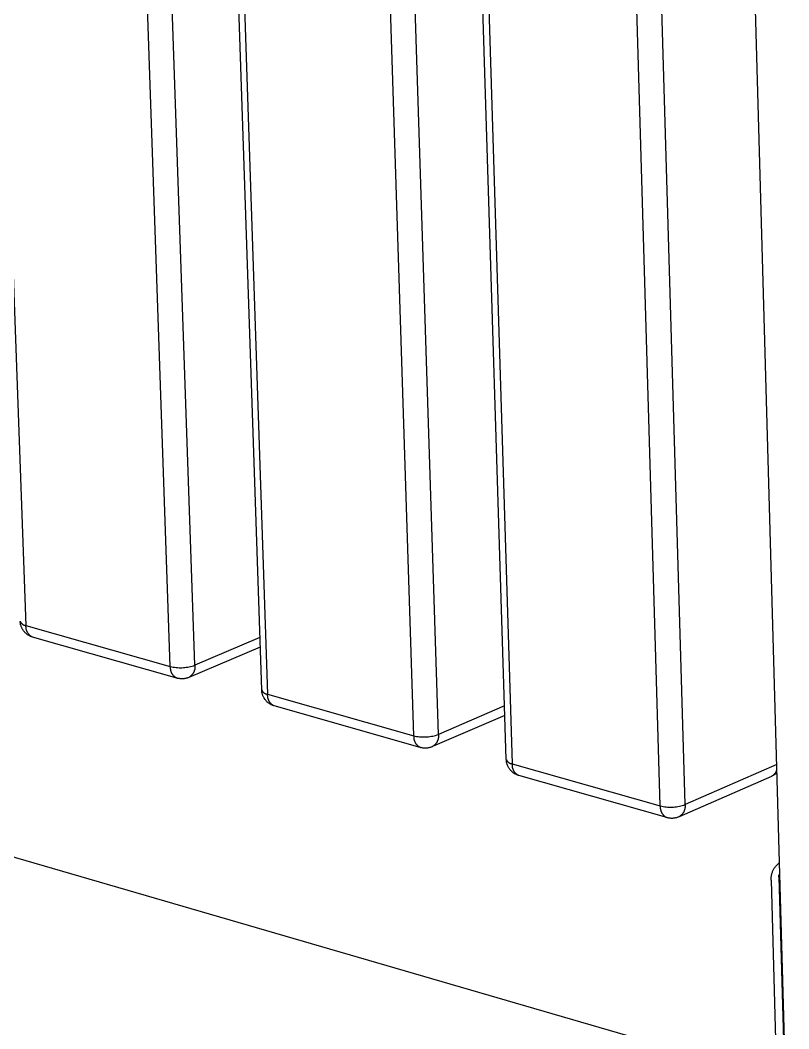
# Model space of a CAD drawing. Header units: millimetres. Extents: x -1283 to 2747, y -259 to 2557.
# Drawn here: x -542.2 to -437.7, y 172.9 to 310 of the extents above; entities that cross this region are included whole.
import ezdxf

# ---------------------------------------------------------------- set-up
doc = ezdxf.new("R2010")
doc.units = ezdxf.units.MM
doc.header["$MEASUREMENT"] = 0
doc.layers.add('Utwórz2D linie widoczne', color=7, linetype='Continuous', true_color=0x000000)

msp = doc.modelspace()

# ---------------------------------------------------------------- linework, layer by layer
at = {"layer": 'Utwórz2D linie widoczne'}
for p, q in [((-560.85, 766.3), (-541.47, 227.73)), ((-521.81, 222.14), (-540.46, 762.56)), ((-518.48, 222.32), (-536.99, 762.68)), ((-509.38, 218.98), (-527.56, 760.43)), ((-526.76, 760.05), (-508.61, 218.38)), ((-488.71, 212.72), (-506.11, 756.26)), ((-485.36, 212.9), (-502.62, 756.38)), ((-476.13, 209.52), (-493.05, 754.1)), ((-492.23, 753.71), (-475.34, 208.92)), ((-437.71, 150.43), (-454.7, 751.46)), ((-451.82, 203.37), (-467.8, 750)), ((-455.19, 203.19), (-471.31, 749.88)), ((-542.23, 228.31), (-542.22, 228.29)), ((-542.22, 228.19), (-542.23, 228.27)), ((-542.22, 228.29), (-542.21, 228.26)), ((-542.21, 228.11), (-542.22, 228.19)), ((-542.21, 228.26), (-542.2, 228.23)), ((-542.2, 228.03), (-542.21, 228.11)), ((-542.2, 228.23), (-542.18, 228.2)), ((-542.19, 227.95), (-542.2, 228.03)), ((-542.17, 227.88), (-542.19, 227.95)), ((-542.18, 228.2), (-542.17, 228.18)), ((-542.17, 228.18), (-542.16, 228.15)), ((-542.16, 227.8), (-542.17, 227.88)), ((-542.16, 228.15), (-542.14, 228.13)), ((-542.13, 227.72), (-542.16, 227.8)), ((-542.14, 228.13), (-542.13, 228.1)), ((-542.13, 228.1), (-542.11, 228.08)), ((-542.11, 227.65), (-542.13, 227.72)), ((-542.11, 228.08), (-542.09, 228.06)), ((-542.08, 227.57), (-542.11, 227.65)), ((-542.09, 228.06), (-542.07, 228.03)), ((-542.07, 228.03), (-542.06, 228.01)), ((-542.06, 228.01), (-542.04, 227.99)), ((-542.04, 227.99), (-542.02, 227.97)), ((-542.02, 227.97), (-542, 227.95)), ((-542, 227.95), (-541.97, 227.93)), ((-541.97, 227.93), (-541.95, 227.91)), ((-541.95, 227.91), (-541.93, 227.89)), ((-541.93, 227.89), (-541.9, 227.88)), ((-541.9, 227.88), (-541.88, 227.86)), ((-541.88, 227.86), (-541.86, 227.85)), ((-541.86, 227.85), (-541.83, 227.83)), ((-541.83, 227.83), (-541.8, 227.82)), ((-541.8, 227.82), (-541.78, 227.8)), ((-541.78, 227.8), (-541.75, 227.79)), ((-541.75, 227.79), (-541.73, 227.78)), ((-541.73, 227.78), (-541.7, 227.77)), ((-541.7, 227.77), (-541.67, 227.76)), ((-541.67, 227.76), (-541.64, 227.75)), ((-541.64, 227.75), (-541.61, 227.75)), ((-541.61, 227.75), (-541.59, 227.74)), ((-541.59, 227.74), (-541.56, 227.74)), ((-541.56, 227.74), (-541.53, 227.73)), ((-541.53, 227.73), (-541.5, 227.73)), ((-541.5, 227.73), (-541.47, 227.73)), ((-541.47, 227.67), (-541.48, 227.62)), ((-541.48, 227.62), (-541.48, 227.56)), ((-541.47, 227.73), (-541.47, 227.67)), ((-541.47, 227.73), (-521.81, 222.14)), ((-542.06, 227.5), (-542.08, 227.57)), ((-542.02, 227.43), (-542.06, 227.5)), ((-541.99, 227.35), (-542.02, 227.43)), ((-541.95, 227.28), (-541.99, 227.35)), ((-541.92, 227.21), (-541.95, 227.28)), ((-541.87, 227.15), (-541.92, 227.21)), ((-541.83, 227.08), (-541.87, 227.15)), ((-541.79, 227.01), (-541.83, 227.08)), ((-541.74, 226.95), (-541.79, 227.01)), ((-541.69, 226.89), (-541.74, 226.95)), ((-541.64, 226.83), (-541.69, 226.89)), ((-541.58, 226.77), (-541.64, 226.83)), ((-541.53, 226.71), (-541.58, 226.77)), ((-541.47, 226.66), (-541.53, 226.71)), ((-541.48, 227.56), (-541.47, 227.51)), ((-541.47, 227.51), (-541.47, 227.46)), ((-541.47, 227.46), (-541.47, 227.4)), ((-541.47, 227.4), (-541.46, 227.35)), ((-541.41, 226.61), (-541.47, 226.66)), ((-541.46, 227.35), (-541.45, 227.29)), ((-541.45, 227.29), (-541.44, 227.24)), ((-541.44, 227.24), (-541.42, 227.19)), ((-541.42, 227.19), (-541.41, 227.14)), ((-541.41, 227.14), (-541.39, 227.08)), ((-541.35, 226.56), (-541.41, 226.61)), ((-541.39, 227.08), (-541.38, 227.03)), ((-541.38, 227.03), (-541.36, 226.98)), ((-541.36, 226.98), (-541.33, 226.93)), ((-541.28, 226.51), (-541.35, 226.56)), ((-541.33, 226.93), (-541.31, 226.88)), ((-541.31, 226.88), (-541.29, 226.83)), ((-541.29, 226.83), (-541.26, 226.79)), ((-541.22, 226.46), (-541.28, 226.51)), ((-541.26, 226.79), (-541.23, 226.74)), ((-541.23, 226.74), (-541.2, 226.69)), ((-541.15, 226.42), (-541.22, 226.46)), ((-541.2, 226.69), (-541.17, 226.65)), ((-541.17, 226.65), (-541.14, 226.61)), ((-541.08, 226.38), (-541.15, 226.42)), ((-541.14, 226.61), (-541.1, 226.57)), ((-541.1, 226.57), (-541.06, 226.52)), ((-541.02, 226.34), (-541.08, 226.38)), ((-541.06, 226.52), (-541.03, 226.48)), ((-541.03, 226.48), (-540.99, 226.45)), ((-540.94, 226.3), (-541.02, 226.34)), ((-540.99, 226.45), (-540.95, 226.41)), ((-540.95, 226.41), (-540.91, 226.37)), ((-540.87, 226.27), (-540.94, 226.3)), ((-540.91, 226.37), (-540.87, 226.34)), ((-540.87, 226.34), (-540.82, 226.31)), ((-540.8, 226.24), (-540.87, 226.27)), ((-540.82, 226.31), (-540.78, 226.28)), ((-540.73, 226.21), (-540.8, 226.24)), ((-540.78, 226.28), (-540.73, 226.25)), ((-540.73, 226.25), (-540.68, 226.22)), ((-540.68, 226.22), (-540.64, 226.19)), ((-540.65, 226.18), (-540.73, 226.21)), ((-540.58, 226.16), (-540.65, 226.18)), ((-540.64, 226.19), (-540.59, 226.17)), ((-540.59, 226.17), (-540.54, 226.14)), ((-520.92, 220.56), (-540.54, 226.14)), ((-509.62, 226.07), (-518.48, 222.32)), ((-509.58, 224.78), (-519.28, 220.66)), ((-521.81, 222.14), (-521.82, 222.08)), ((-521.81, 222.14), (-521.62, 222.09)), ((-521.62, 222.09), (-521.42, 222.06)), ((-519.44, 222.06), (-519.25, 222.1)), ((-519.25, 222.1), (-519.05, 222.14)), ((-519.05, 222.14), (-518.86, 222.2)), ((-518.86, 222.2), (-518.67, 222.25)), ((-518.67, 222.25), (-518.48, 222.32)), ((-518.48, 222.32), (-518.48, 222.26)), ((-518.48, 222.26), (-518.47, 222.2)), ((-518.47, 222.2), (-518.47, 222.15)), ((-518.47, 222.15), (-518.47, 222.09)), ((-521.82, 222.08), (-521.82, 222.03)), ((-521.82, 222.03), (-521.82, 221.97)), ((-521.82, 221.97), (-521.82, 221.92)), ((-521.82, 221.92), (-521.82, 221.87)), ((-521.82, 221.87), (-521.81, 221.81)), ((-521.81, 221.81), (-521.8, 221.76)), ((-521.8, 221.76), (-521.79, 221.7)), ((-521.79, 221.7), (-521.78, 221.65)), ((-521.78, 221.65), (-521.77, 221.6)), ((-521.77, 221.6), (-521.76, 221.54)), ((-521.76, 221.54), (-521.74, 221.49)), ((-521.74, 221.49), (-521.72, 221.44)), ((-521.72, 221.44), (-521.7, 221.39)), ((-521.7, 221.39), (-521.68, 221.34)), ((-521.68, 221.34), (-521.66, 221.29)), ((-521.66, 221.29), (-521.63, 221.24)), ((-521.63, 221.24), (-521.6, 221.2)), ((-521.6, 221.2), (-521.58, 221.15)), ((-521.58, 221.15), (-521.55, 221.1)), ((-521.55, 221.1), (-521.51, 221.06)), ((-521.51, 221.06), (-521.48, 221.02)), ((-521.48, 221.02), (-521.45, 220.97)), ((-521.45, 220.97), (-521.41, 220.93)), ((-521.42, 222.06), (-521.23, 222.03)), ((-521.41, 220.93), (-521.37, 220.89)), ((-521.37, 220.89), (-521.34, 220.85)), ((-521.34, 220.85), (-521.3, 220.82)), ((-521.3, 220.82), (-521.25, 220.78)), ((-521.25, 220.78), (-521.21, 220.75)), ((-521.23, 222.03), (-521.03, 222)), ((-521.21, 220.75), (-521.17, 220.71)), ((-521.03, 222), (-520.83, 221.99)), ((-520.83, 221.99), (-520.63, 221.98)), ((-520.63, 221.98), (-520.43, 221.98)), ((-520.43, 221.98), (-520.23, 221.98)), ((-520.23, 221.98), (-520.04, 221.99)), ((-520.04, 221.99), (-519.84, 222.01)), ((-519.84, 222.01), (-519.64, 222.03)), ((-519.64, 222.03), (-519.44, 222.06)), ((-519.17, 220.74), (-519.22, 220.71)), ((-519.13, 220.77), (-519.17, 220.74)), ((-519.08, 220.81), (-519.13, 220.77)), ((-519.04, 220.85), (-519.08, 220.81)), ((-519, 220.88), (-519.04, 220.85)), ((-518.95, 220.92), (-519, 220.88)), ((-518.92, 220.96), (-518.95, 220.92)), ((-518.88, 221), (-518.92, 220.96)), ((-518.84, 221.05), (-518.88, 221)), ((-518.81, 221.09), (-518.84, 221.05)), ((-518.77, 221.14), (-518.81, 221.09)), ((-518.74, 221.18), (-518.77, 221.14)), ((-518.71, 221.23), (-518.74, 221.18)), ((-518.68, 221.28), (-518.71, 221.23)), ((-518.66, 221.33), (-518.68, 221.28)), ((-518.63, 221.38), (-518.66, 221.33)), ((-518.61, 221.43), (-518.63, 221.38)), ((-518.58, 221.48), (-518.61, 221.43)), ((-518.56, 221.54), (-518.58, 221.48)), ((-518.55, 221.59), (-518.56, 221.54)), ((-518.53, 221.64), (-518.55, 221.59)), ((-518.52, 221.7), (-518.53, 221.64)), ((-518.5, 221.75), (-518.52, 221.7)), ((-518.49, 221.81), (-518.5, 221.75)), ((-518.48, 221.87), (-518.49, 221.81)), ((-518.47, 221.98), (-518.48, 221.92)), ((-518.48, 221.92), (-518.48, 221.87)), ((-518.47, 222.09), (-518.47, 222.03)), ((-518.47, 222.03), (-518.47, 221.98)), ((-521.17, 220.71), (-521.12, 220.68)), ((-521.12, 220.68), (-521.08, 220.65)), ((-521.08, 220.65), (-521.03, 220.63)), ((-521.03, 220.63), (-520.98, 220.6)), ((-520.98, 220.6), (-520.94, 220.57)), ((-520.94, 220.57), (-520.89, 220.55)), ((-520.81, 220.53), (-520.89, 220.55)), ((-520.73, 220.51), (-520.81, 220.53)), ((-520.65, 220.5), (-520.73, 220.51)), ((-520.57, 220.49), (-520.65, 220.5)), ((-520.49, 220.48), (-520.57, 220.49)), ((-520.41, 220.47), (-520.49, 220.48)), ((-520.33, 220.46), (-520.41, 220.47)), ((-520.25, 220.46), (-520.33, 220.46)), ((-520.17, 220.46), (-520.25, 220.46)), ((-520.09, 220.47), (-520.17, 220.46)), ((-520.01, 220.47), (-520.09, 220.47)), ((-519.93, 220.48), (-520.01, 220.47)), ((-519.85, 220.49), (-519.93, 220.48)), ((-519.77, 220.51), (-519.85, 220.49)), ((-519.7, 220.53), (-519.77, 220.51)), ((-519.62, 220.55), (-519.7, 220.53)), ((-519.54, 220.57), (-519.62, 220.55)), ((-519.46, 220.59), (-519.54, 220.57)), ((-519.39, 220.62), (-519.46, 220.59)), ((-519.31, 220.65), (-519.39, 220.62)), ((-519.27, 220.68), (-519.31, 220.65)), ((-519.22, 220.71), (-519.27, 220.68)), ((-509.38, 218.98), (-509.37, 218.95)), ((-509.38, 218.85), (-509.38, 218.93)), ((-509.37, 218.77), (-509.38, 218.85)), ((-509.37, 218.95), (-509.36, 218.92)), ((-509.36, 218.69), (-509.37, 218.77)), ((-509.36, 218.92), (-509.35, 218.89)), ((-509.35, 218.61), (-509.36, 218.69)), ((-509.35, 218.89), (-509.34, 218.86)), ((-509.33, 218.54), (-509.35, 218.61)), ((-509.34, 218.86), (-509.32, 218.84)), ((-509.31, 218.46), (-509.33, 218.54)), ((-509.32, 218.84), (-509.31, 218.81)), ((-509.31, 218.81), (-509.29, 218.78)), ((-509.29, 218.38), (-509.31, 218.46)), ((-509.29, 218.78), (-509.27, 218.76)), ((-509.27, 218.31), (-509.29, 218.38)), ((-509.27, 218.76), (-509.26, 218.73)), ((-509.24, 218.23), (-509.27, 218.31)), ((-509.26, 218.73), (-509.24, 218.71)), ((-509.24, 218.71), (-509.22, 218.69)), ((-509.21, 218.16), (-509.24, 218.23)), ((-509.22, 218.69), (-509.2, 218.66)), ((-509.18, 218.08), (-509.21, 218.16)), ((-509.2, 218.66), (-509.18, 218.64)), ((-509.18, 218.64), (-509.16, 218.62)), ((-509.14, 218.01), (-509.18, 218.08)), ((-509.16, 218.62), (-509.13, 218.6)), ((-509.11, 217.94), (-509.14, 218.01)), ((-509.13, 218.6), (-509.11, 218.58)), ((-509.11, 218.58), (-509.09, 218.56)), ((-509.09, 218.56), (-509.06, 218.54)), ((-509.06, 218.54), (-509.04, 218.53)), ((-509.04, 218.53), (-509.01, 218.51)), ((-509.01, 218.51), (-508.98, 218.49)), ((-508.98, 218.49), (-508.96, 218.48)), ((-508.96, 218.48), (-508.93, 218.47)), ((-508.93, 218.47), (-508.9, 218.45)), ((-508.9, 218.45), (-508.87, 218.44)), ((-508.87, 218.44), (-508.85, 218.43)), ((-508.85, 218.43), (-508.82, 218.42)), ((-508.82, 218.42), (-508.79, 218.41)), ((-508.79, 218.41), (-508.76, 218.41)), ((-508.76, 218.41), (-508.73, 218.4)), ((-508.73, 218.4), (-508.7, 218.39)), ((-508.7, 218.39), (-508.67, 218.39)), ((-508.67, 218.39), (-508.64, 218.38)), ((-508.64, 218.38), (-508.61, 218.38)), ((-508.61, 218.33), (-508.62, 218.27)), ((-508.62, 218.27), (-508.62, 218.22)), ((-508.62, 218.22), (-508.61, 218.16)), ((-508.61, 218.38), (-508.61, 218.33)), ((-508.61, 218.38), (-488.71, 212.72)), ((-508.61, 218.16), (-508.61, 218.11)), ((-508.61, 218.11), (-508.61, 218.06)), ((-508.61, 218.06), (-508.6, 218)), ((-508.6, 218), (-508.59, 217.95)), ((-509.07, 217.87), (-509.11, 217.94)), ((-509.03, 217.8), (-509.07, 217.87)), ((-508.98, 217.73), (-509.03, 217.8)), ((-508.94, 217.67), (-508.98, 217.73)), ((-508.89, 217.6), (-508.94, 217.67)), ((-508.84, 217.54), (-508.89, 217.6)), ((-508.79, 217.48), (-508.84, 217.54)), ((-508.73, 217.42), (-508.79, 217.48)), ((-508.68, 217.37), (-508.73, 217.42)), ((-508.62, 217.31), (-508.68, 217.37)), ((-508.56, 217.26), (-508.62, 217.31)), ((-508.59, 217.95), (-508.58, 217.89)), ((-508.58, 217.89), (-508.57, 217.84)), ((-508.57, 217.84), (-508.55, 217.79)), ((-508.5, 217.21), (-508.56, 217.26)), ((-508.55, 217.79), (-508.54, 217.74)), ((-508.54, 217.74), (-508.52, 217.69)), ((-508.52, 217.69), (-508.5, 217.64)), ((-508.5, 217.64), (-508.48, 217.59)), ((-508.43, 217.16), (-508.5, 217.21)), ((-508.48, 217.59), (-508.45, 217.54)), ((-508.45, 217.54), (-508.43, 217.49)), ((-508.43, 217.49), (-508.4, 217.44)), ((-508.37, 217.11), (-508.43, 217.16)), ((-508.4, 217.44), (-508.37, 217.39)), ((-508.37, 217.39), (-508.34, 217.35)), ((-508.3, 217.07), (-508.37, 217.11)), ((-508.34, 217.35), (-508.31, 217.3)), ((-508.31, 217.3), (-508.28, 217.26)), ((-508.23, 217.03), (-508.3, 217.07)), ((-508.28, 217.26), (-508.24, 217.22)), ((-508.24, 217.22), (-508.21, 217.18)), ((-508.16, 216.99), (-508.23, 217.03)), ((-508.21, 217.18), (-508.17, 217.14)), ((-508.17, 217.14), (-508.13, 217.1)), ((-508.09, 216.95), (-508.16, 216.99)), ((-508.13, 217.1), (-508.09, 217.06)), ((-508.09, 217.06), (-508.05, 217.03)), ((-508.02, 216.92), (-508.09, 216.95)), ((-508.05, 217.03), (-508.01, 216.99)), ((-507.95, 216.89), (-508.02, 216.92)), ((-508.01, 216.99), (-507.97, 216.96)), ((-507.97, 216.96), (-507.92, 216.93)), ((-507.87, 216.86), (-507.95, 216.89)), ((-507.92, 216.93), (-507.88, 216.9)), ((-507.88, 216.9), (-507.83, 216.87)), ((-507.8, 216.83), (-507.87, 216.86)), ((-507.83, 216.87), (-507.78, 216.84)), ((-507.72, 216.8), (-507.8, 216.83)), ((-507.78, 216.84), (-507.73, 216.82)), ((-507.73, 216.82), (-507.68, 216.79)), ((-487.82, 211.14), (-507.68, 216.79)), ((-476.35, 216.78), (-485.36, 212.9)), ((-438.65, 165.87), (-611.97, 216.2)), ((-476.31, 215.5), (-486.17, 211.25)), ((-488.71, 212.72), (-488.71, 212.67)), ((-488.71, 212.72), (-488.51, 212.68)), ((-488.71, 212.67), (-488.71, 212.61)), ((-488.71, 212.61), (-488.71, 212.56)), ((-488.71, 212.56), (-488.71, 212.51)), ((-488.71, 212.51), (-488.71, 212.45)), ((-488.51, 212.68), (-488.32, 212.64)), ((-488.32, 212.64), (-488.12, 212.61)), ((-488.12, 212.61), (-487.92, 212.59)), ((-487.92, 212.59), (-487.72, 212.57)), ((-487.72, 212.57), (-487.52, 212.56)), ((-487.52, 212.56), (-487.32, 212.56)), ((-487.32, 212.56), (-487.12, 212.56)), ((-487.12, 212.56), (-486.92, 212.57)), ((-486.92, 212.57), (-486.72, 212.59)), ((-486.72, 212.59), (-486.52, 212.62)), ((-486.52, 212.62), (-486.32, 212.65)), ((-486.32, 212.65), (-486.13, 212.68)), ((-486.13, 212.68), (-485.93, 212.73)), ((-485.93, 212.73), (-485.74, 212.78)), ((-485.74, 212.78), (-485.55, 212.84)), ((-485.55, 212.84), (-485.36, 212.9)), ((-485.36, 212.9), (-485.35, 212.85)), ((-485.35, 212.57), (-485.36, 212.51)), ((-485.36, 212.51), (-485.36, 212.45)), ((-485.35, 212.85), (-485.35, 212.79)), ((-485.35, 212.79), (-485.35, 212.73)), ((-485.35, 212.73), (-485.35, 212.68)), ((-485.35, 212.68), (-485.35, 212.62)), ((-485.35, 212.62), (-485.35, 212.57)), ((-488.71, 212.45), (-488.7, 212.4)), ((-488.7, 212.4), (-488.7, 212.34)), ((-488.7, 212.34), (-488.69, 212.29)), ((-488.69, 212.29), (-488.68, 212.24)), ((-488.68, 212.24), (-488.67, 212.18)), ((-488.67, 212.18), (-488.65, 212.13)), ((-488.65, 212.13), (-488.64, 212.08)), ((-488.64, 212.08), (-488.62, 212.03)), ((-488.62, 212.03), (-488.6, 211.98)), ((-488.6, 211.98), (-488.58, 211.93)), ((-488.58, 211.93), (-488.55, 211.88)), ((-488.55, 211.88), (-488.53, 211.83)), ((-488.53, 211.83), (-488.5, 211.78)), ((-488.5, 211.78), (-488.47, 211.73)), ((-488.47, 211.73), (-488.44, 211.69)), ((-488.44, 211.69), (-488.41, 211.64)), ((-488.41, 211.64), (-488.38, 211.6)), ((-488.38, 211.6), (-488.35, 211.56)), ((-488.35, 211.56), (-488.31, 211.52)), ((-488.31, 211.52), (-488.27, 211.48)), ((-488.27, 211.48), (-488.24, 211.44)), ((-488.24, 211.44), (-488.2, 211.4)), ((-488.2, 211.4), (-488.15, 211.36)), ((-488.15, 211.36), (-488.11, 211.33)), ((-488.11, 211.33), (-488.07, 211.3)), ((-488.07, 211.3), (-488.02, 211.26)), ((-488.02, 211.26), (-487.98, 211.23)), ((-487.98, 211.23), (-487.93, 211.21)), ((-487.93, 211.21), (-487.88, 211.18)), ((-487.88, 211.18), (-487.84, 211.15)), ((-487.84, 211.15), (-487.79, 211.13)), ((-487.71, 211.11), (-487.79, 211.13)), ((-486.5, 211.13), (-486.58, 211.11)), ((-486.42, 211.15), (-486.5, 211.13)), ((-486.35, 211.18), (-486.42, 211.15)), ((-486.27, 211.2), (-486.35, 211.18)), ((-486.2, 211.24), (-486.27, 211.2)), ((-486.15, 211.26), (-486.2, 211.24)), ((-486.1, 211.29), (-486.15, 211.26)), ((-486.05, 211.33), (-486.1, 211.29)), ((-486.01, 211.36), (-486.05, 211.33)), ((-485.96, 211.39), (-486.01, 211.36)), ((-485.92, 211.43), (-485.96, 211.39)), ((-485.88, 211.47), (-485.92, 211.43)), ((-485.84, 211.51), (-485.88, 211.47)), ((-485.8, 211.55), (-485.84, 211.51)), ((-485.76, 211.59), (-485.8, 211.55)), ((-485.72, 211.63), (-485.76, 211.59)), ((-485.69, 211.68), (-485.72, 211.63)), ((-485.65, 211.72), (-485.69, 211.68)), ((-485.62, 211.77), (-485.65, 211.72)), ((-485.59, 211.82), (-485.62, 211.77)), ((-485.56, 211.87), (-485.59, 211.82)), ((-485.54, 211.92), (-485.56, 211.87)), ((-485.51, 211.97), (-485.54, 211.92)), ((-485.49, 212.02), (-485.51, 211.97)), ((-485.46, 212.07), (-485.49, 212.02)), ((-485.44, 212.12), (-485.46, 212.07)), ((-485.43, 212.18), (-485.44, 212.12)), ((-485.41, 212.23), (-485.43, 212.18)), ((-485.4, 212.29), (-485.41, 212.23)), ((-485.38, 212.34), (-485.4, 212.29)), ((-485.37, 212.4), (-485.38, 212.34)), ((-485.36, 212.45), (-485.37, 212.4)), ((-487.63, 211.09), (-487.71, 211.11)), ((-487.55, 211.08), (-487.63, 211.09)), ((-487.47, 211.06), (-487.55, 211.08)), ((-487.39, 211.05), (-487.47, 211.06)), ((-487.31, 211.05), (-487.39, 211.05)), ((-487.23, 211.04), (-487.31, 211.05)), ((-487.14, 211.04), (-487.23, 211.04)), ((-487.06, 211.04), (-487.14, 211.04)), ((-486.98, 211.05), (-487.06, 211.04)), ((-486.9, 211.05), (-486.98, 211.05)), ((-486.82, 211.06), (-486.9, 211.05)), ((-486.74, 211.07), (-486.82, 211.06)), ((-486.66, 211.09), (-486.74, 211.07)), ((-486.58, 211.11), (-486.66, 211.09)), ((-476.13, 209.52), (-476.12, 209.49)), ((-476.12, 209.42), (-476.13, 209.5)), ((-476.12, 209.49), (-476.11, 209.46)), ((-476.12, 209.34), (-476.12, 209.42)), ((-476.11, 209.26), (-476.12, 209.34)), ((-476.11, 209.46), (-476.09, 209.44)), ((-476.09, 209.18), (-476.11, 209.26)), ((-476.09, 209.44), (-476.08, 209.41)), ((-476.08, 209.1), (-476.09, 209.18)), ((-476.08, 209.41), (-476.06, 209.38)), ((-476.06, 209.02), (-476.08, 209.1)), ((-476.06, 209.38), (-476.05, 209.35)), ((-476.04, 208.94), (-476.06, 209.02)), ((-476.05, 209.35), (-476.03, 209.33)), ((-476.02, 208.86), (-476.04, 208.94)), ((-476.03, 209.33), (-476.02, 209.3)), ((-476.02, 209.3), (-476, 209.28)), ((-475.99, 208.79), (-476.02, 208.86)), ((-476, 209.28), (-475.98, 209.25)), ((-475.96, 208.71), (-475.99, 208.79)), ((-475.98, 209.25), (-475.96, 209.23)), ((-475.96, 209.23), (-475.94, 209.21)), ((-475.93, 208.64), (-475.96, 208.71)), ((-475.94, 209.21), (-475.92, 209.18)), ((-475.89, 208.56), (-475.93, 208.64)), ((-475.92, 209.18), (-475.89, 209.16)), ((-475.89, 209.16), (-475.87, 209.14)), ((-475.86, 208.49), (-475.89, 208.56)), ((-475.87, 209.14), (-475.85, 209.12)), ((-475.82, 208.42), (-475.86, 208.49)), ((-475.85, 209.12), (-475.82, 209.1)), ((-475.82, 209.1), (-475.8, 209.08)), ((-475.78, 208.35), (-475.82, 208.42)), ((-475.8, 209.08), (-475.77, 209.07)), ((-475.77, 209.07), (-475.75, 209.05)), ((-475.75, 209.05), (-475.72, 209.04)), ((-475.72, 209.04), (-475.69, 209.02)), ((-475.69, 209.02), (-475.66, 209.01)), ((-475.66, 209.01), (-475.64, 208.99)), ((-475.64, 208.99), (-475.61, 208.98)), ((-475.61, 208.98), (-475.58, 208.97)), ((-475.58, 208.97), (-475.55, 208.96)), ((-475.55, 208.96), (-475.52, 208.95)), ((-475.52, 208.95), (-475.49, 208.94)), ((-475.49, 208.94), (-475.46, 208.94)), ((-475.46, 208.94), (-475.43, 208.93)), ((-475.43, 208.93), (-475.4, 208.93)), ((-475.4, 208.93), (-475.37, 208.92)), ((-475.37, 208.92), (-475.34, 208.92)), ((-475.34, 208.92), (-475.34, 208.87)), ((-475.34, 208.92), (-455.19, 203.19)), ((-475.34, 208.87), (-475.34, 208.81)), ((-475.34, 208.81), (-475.34, 208.76)), ((-475.34, 208.76), (-475.34, 208.7)), ((-475.34, 208.7), (-475.34, 208.65)), ((-475.34, 208.65), (-475.34, 208.59)), ((-475.34, 208.59), (-475.33, 208.54)), ((-475.33, 208.54), (-475.32, 208.49)), ((-475.32, 208.49), (-475.31, 208.43)), ((-475.31, 208.43), (-475.3, 208.38)), ((-439.36, 208.83), (-451.82, 203.37)), ((-475.73, 208.28), (-475.78, 208.35)), ((-475.69, 208.21), (-475.73, 208.28)), ((-475.64, 208.15), (-475.69, 208.21)), ((-475.59, 208.09), (-475.64, 208.15)), ((-475.54, 208.03), (-475.59, 208.09)), ((-475.48, 207.97), (-475.54, 208.03)), ((-475.42, 207.91), (-475.48, 207.97)), ((-475.37, 207.85), (-475.42, 207.91)), ((-475.3, 207.8), (-475.37, 207.85)), ((-475.3, 208.38), (-475.28, 208.33)), ((-475.24, 207.75), (-475.3, 207.8)), ((-475.28, 208.33), (-475.27, 208.28)), ((-475.27, 208.28), (-475.25, 208.22)), ((-475.25, 208.22), (-475.23, 208.17)), ((-475.18, 207.7), (-475.24, 207.75)), ((-475.23, 208.17), (-475.21, 208.12)), ((-475.21, 208.12), (-475.19, 208.07)), ((-475.19, 208.07), (-475.16, 208.02)), ((-475.11, 207.65), (-475.18, 207.7)), ((-475.16, 208.02), (-475.13, 207.98)), ((-475.13, 207.98), (-475.11, 207.93)), ((-475.11, 207.93), (-475.08, 207.88)), ((-475.04, 207.61), (-475.11, 207.65)), ((-475.08, 207.88), (-475.05, 207.84)), ((-475.05, 207.84), (-475.01, 207.8)), ((-474.97, 207.56), (-475.04, 207.61)), ((-475.01, 207.8), (-474.98, 207.75)), ((-474.98, 207.75), (-474.94, 207.71)), ((-474.9, 207.52), (-474.97, 207.56)), ((-474.94, 207.71), (-474.91, 207.67)), ((-474.91, 207.67), (-474.87, 207.63)), ((-474.83, 207.49), (-474.9, 207.52)), ((-474.87, 207.63), (-474.83, 207.6)), ((-474.83, 207.6), (-474.79, 207.56)), ((-474.76, 207.45), (-474.83, 207.49)), ((-474.79, 207.56), (-474.74, 207.53)), ((-474.69, 207.42), (-474.76, 207.45)), ((-474.74, 207.53), (-474.7, 207.49)), ((-474.7, 207.49), (-474.66, 207.46)), ((-474.61, 207.39), (-474.69, 207.42)), ((-474.66, 207.46), (-474.61, 207.43)), ((-474.61, 207.43), (-474.57, 207.4)), ((-474.53, 207.36), (-474.61, 207.39)), ((-474.57, 207.4), (-474.52, 207.37)), ((-474.46, 207.34), (-474.53, 207.36)), ((-474.52, 207.37), (-474.47, 207.35)), ((-474.47, 207.35), (-474.42, 207.33)), ((-454.31, 201.6), (-474.42, 207.33)), ((-440.08, 207.21), (-452.61, 201.72)), ((-440.08, 207.21), (-440.04, 207.24)), ((-440.04, 207.24), (-440, 207.26)), ((-439.96, 207.27), (-440.03, 207.24)), ((-440, 207.26), (-439.96, 207.28)), ((-439.89, 207.31), (-439.96, 207.27)), ((-439.96, 207.28), (-439.92, 207.31)), ((-439.92, 207.31), (-439.88, 207.33)), ((-439.82, 207.35), (-439.89, 207.31)), ((-439.88, 207.33), (-439.84, 207.36)), ((-439.84, 207.36), (-439.8, 207.39)), ((-439.76, 207.39), (-439.82, 207.35)), ((-439.8, 207.39), (-439.76, 207.42)), ((-439.76, 207.42), (-439.73, 207.46)), ((-439.69, 207.43), (-439.76, 207.39)), ((-439.73, 207.46), (-439.69, 207.49)), ((-439.69, 207.49), (-439.66, 207.52)), ((-439.63, 207.48), (-439.69, 207.43)), ((-439.66, 207.52), (-439.63, 207.56)), ((-439.63, 207.56), (-439.6, 207.6)), ((-439.56, 207.52), (-439.63, 207.48)), ((-439.6, 207.6), (-439.57, 207.63)), ((-439.57, 207.63), (-439.54, 207.67)), ((-439.5, 207.57), (-439.56, 207.52)), ((-439.54, 207.67), (-439.52, 207.71)), ((-439.52, 207.71), (-439.49, 207.75)), ((-439.44, 207.62), (-439.5, 207.57)), ((-439.49, 207.75), (-439.47, 207.79)), ((-439.47, 207.79), (-439.44, 207.84)), ((-439.44, 207.84), (-439.42, 207.88)), ((-439.39, 207.68), (-439.44, 207.62)), ((-439.42, 207.88), (-439.4, 207.92)), ((-439.4, 207.92), (-439.39, 207.97)), ((-439.39, 207.97), (-439.37, 208.01)), ((-439.33, 207.73), (-439.39, 207.68)), ((-439.37, 208.01), (-439.35, 208.06)), ((-439.35, 208.06), (-439.34, 208.1)), ((-455.19, 203.19), (-455.19, 203.14)), ((-455.19, 203.19), (-454.99, 203.15)), ((-455.19, 203.14), (-455.19, 203.08)), ((-455.19, 203.08), (-455.19, 203.03)), ((-455.19, 203.03), (-455.19, 202.97)), ((-455.19, 202.97), (-455.19, 202.92)), ((-455.19, 202.92), (-455.19, 202.86)), ((-454.99, 203.15), (-454.79, 203.11)), ((-454.79, 203.11), (-454.59, 203.08)), ((-454.59, 203.08), (-454.39, 203.05)), ((-454.39, 203.05), (-454.19, 203.04)), ((-454.19, 203.04), (-453.99, 203.03)), ((-453.99, 203.03), (-453.79, 203.02)), ((-453.79, 203.02), (-453.59, 203.03)), ((-453.59, 203.03), (-453.39, 203.04)), ((-453.39, 203.04), (-453.19, 203.06)), ((-453.19, 203.06), (-452.99, 203.08)), ((-452.99, 203.08), (-452.79, 203.11)), ((-452.79, 203.11), (-452.59, 203.15)), ((-452.59, 203.15), (-452.4, 203.2)), ((-452.4, 203.2), (-452.2, 203.25)), ((-452.2, 203.25), (-452.01, 203.31)), ((-452.01, 203.31), (-451.82, 203.37)), ((-451.83, 202.91), (-451.84, 202.85)), ((-451.82, 202.97), (-451.83, 202.91)), ((-451.82, 203.37), (-451.81, 203.32)), ((-451.81, 203.02), (-451.82, 202.97)), ((-451.81, 203.32), (-451.81, 203.26)), ((-451.81, 203.26), (-451.81, 203.2)), ((-451.81, 203.2), (-451.81, 203.14)), ((-451.81, 203.14), (-451.81, 203.08)), ((-451.81, 203.08), (-451.81, 203.02)), ((-455.19, 202.86), (-455.18, 202.81)), ((-455.18, 202.81), (-455.17, 202.76)), ((-455.17, 202.76), (-455.16, 202.7)), ((-455.16, 202.7), (-455.15, 202.65)), ((-455.15, 202.65), (-455.13, 202.6)), ((-455.13, 202.6), (-455.12, 202.54)), ((-455.12, 202.54), (-455.1, 202.49)), ((-455.1, 202.49), (-455.08, 202.44)), ((-455.08, 202.44), (-455.06, 202.39)), ((-455.06, 202.39), (-455.04, 202.34)), ((-455.04, 202.34), (-455.01, 202.29)), ((-455.01, 202.29), (-454.99, 202.25)), ((-454.99, 202.25), (-454.96, 202.2)), ((-454.96, 202.2), (-454.93, 202.15)), ((-454.93, 202.15), (-454.9, 202.11)), ((-454.9, 202.11), (-454.86, 202.06)), ((-454.86, 202.06), (-454.83, 202.02)), ((-454.83, 202.02), (-454.8, 201.98)), ((-454.8, 201.98), (-454.76, 201.94)), ((-454.76, 201.94), (-454.72, 201.9)), ((-454.72, 201.9), (-454.68, 201.86)), ((-454.68, 201.86), (-454.64, 201.83)), ((-454.64, 201.83), (-454.6, 201.79)), ((-454.6, 201.79), (-454.55, 201.76)), ((-454.55, 201.76), (-454.51, 201.73)), ((-454.51, 201.73), (-454.46, 201.7)), ((-454.46, 201.7), (-454.42, 201.67)), ((-454.42, 201.67), (-454.37, 201.64)), ((-454.37, 201.64), (-454.32, 201.62)), ((-454.32, 201.62), (-454.27, 201.59)), ((-454.19, 201.57), (-454.27, 201.59)), ((-454.11, 201.55), (-454.19, 201.57)), ((-454.03, 201.54), (-454.11, 201.55)), ((-453.95, 201.52), (-454.03, 201.54)), ((-453.21, 201.54), (-453.29, 201.52)), ((-453.13, 201.55), (-453.21, 201.54)), ((-453.05, 201.57), (-453.13, 201.55)), ((-452.97, 201.59), (-453.05, 201.57)), ((-452.89, 201.62), (-452.97, 201.59)), ((-452.81, 201.64), (-452.89, 201.62)), ((-452.74, 201.67), (-452.81, 201.64)), ((-452.66, 201.7), (-452.74, 201.67)), ((-452.61, 201.73), (-452.66, 201.7)), ((-452.56, 201.76), (-452.61, 201.73)), ((-452.51, 201.8), (-452.56, 201.76)), ((-452.47, 201.83), (-452.51, 201.8)), ((-452.42, 201.87), (-452.47, 201.83)), ((-452.38, 201.91), (-452.42, 201.87)), ((-452.33, 201.95), (-452.38, 201.91)), ((-452.29, 201.99), (-452.33, 201.95)), ((-452.25, 202.03), (-452.29, 201.99)), ((-452.21, 202.07), (-452.25, 202.03)), ((-452.18, 202.12), (-452.21, 202.07)), ((-452.14, 202.16), (-452.18, 202.12)), ((-452.11, 202.21), (-452.14, 202.16)), ((-452.07, 202.26), (-452.11, 202.21)), ((-452.04, 202.31), (-452.07, 202.26)), ((-452.01, 202.36), (-452.04, 202.31)), ((-451.99, 202.41), (-452.01, 202.36)), ((-451.96, 202.46), (-451.99, 202.41)), ((-451.94, 202.52), (-451.96, 202.46)), ((-451.92, 202.57), (-451.94, 202.52)), ((-451.9, 202.63), (-451.92, 202.57)), ((-451.88, 202.68), (-451.9, 202.63)), ((-451.86, 202.74), (-451.88, 202.68)), ((-451.85, 202.79), (-451.86, 202.74)), ((-451.84, 202.85), (-451.85, 202.79)), ((-453.87, 201.51), (-453.95, 201.52)), ((-453.79, 201.51), (-453.87, 201.51)), ((-453.7, 201.5), (-453.79, 201.51)), ((-453.62, 201.5), (-453.7, 201.5)), ((-453.54, 201.5), (-453.62, 201.5)), ((-453.46, 201.51), (-453.54, 201.5)), ((-453.38, 201.51), (-453.46, 201.51)), ((-453.29, 201.52), (-453.38, 201.51)), ((-439.74, 194.63), (-439.69, 194.71)), ((-439.69, 194.71), (-439.64, 194.79)), ((-439.64, 194.79), (-439.59, 194.86)), ((-439.59, 194.86), (-439.53, 194.94)), ((-439.53, 194.94), (-439.47, 195.01)), ((-439.47, 195.01), (-439.41, 195.08)), ((-439.41, 195.08), (-439.34, 195.15)), ((-439.34, 195.15), (-439.27, 195.22)), ((-439.27, 195.22), (-439.2, 195.28)), ((-439.2, 195.28), (-439.13, 195.35)), ((-439.13, 195.35), (-439.06, 195.41)), ((-439.06, 195.41), (-438.98, 195.46)), ((-440.13, 193.28), (-440.12, 193.37)), ((-440.12, 193.47), (-440.11, 193.56)), ((-440.12, 193.37), (-440.12, 193.47)), ((-440.11, 193.56), (-440.09, 193.65)), ((-440.09, 193.65), (-440.08, 193.75)), ((-440.08, 193.75), (-440.06, 193.84)), ((-440.06, 193.84), (-440.03, 193.93)), ((-440.03, 193.93), (-440.01, 194.02)), ((-440.01, 194.02), (-439.98, 194.11)), ((-439.98, 194.11), (-439.95, 194.2)), ((-439.95, 194.2), (-439.91, 194.29)), ((-439.91, 194.29), (-439.87, 194.38)), ((-439.87, 194.38), (-439.83, 194.46)), ((-439.83, 194.46), (-439.79, 194.55)), ((-439.79, 194.55), (-439.74, 194.63)), ((-439.08, 193.57), (-439.07, 193.6)), ((-439.08, 193.55), (-439.08, 193.57)), ((-439.08, 193.55), (-438.34, 167.66)), ((-439.07, 193.66), (-439.06, 193.68)), ((-439.07, 193.64), (-439.07, 193.66)), ((-439.07, 193.62), (-439.07, 193.64)), ((-439.07, 193.6), (-439.07, 193.62)), ((-439.06, 193.72), (-439.05, 193.74)), ((-439.06, 193.7), (-439.06, 193.72)), ((-439.06, 193.68), (-439.06, 193.7)), ((-439.05, 193.74), (-439.04, 193.76)), ((-439.04, 193.78), (-439.03, 193.8)), ((-439.04, 193.76), (-439.04, 193.78)), ((-439.03, 193.8), (-439.02, 193.82)), ((-439.02, 193.82), (-439.01, 193.84)), ((-439.01, 193.84), (-439, 193.86)), ((-439, 193.86), (-438.99, 193.88)), ((-438.99, 193.88), (-438.98, 193.9)), ((-438.98, 193.9), (-438.97, 193.91)), ((-438.97, 193.91), (-438.95, 193.93)), ((-438.95, 193.93), (-438.94, 193.95)), ((-440.13, 193.18), (-440.13, 193.28)), ((-440.13, 193.09), (-440.13, 193.18)), ((-440.13, 193.09), (-439.39, 167.18))]:
    msp.add_line(p, q, dxfattribs=at)

doc.saveas('drawing.dxf')
